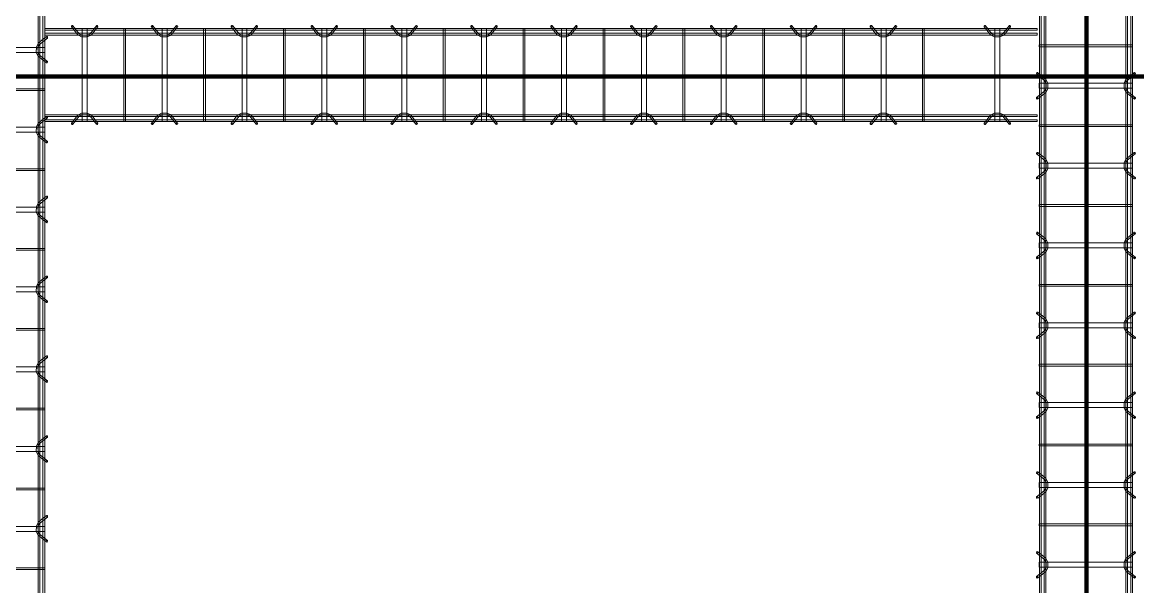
# Model space of a CAD drawing. Header units: inches. Extents: x -19229 to -222, y -6301 to 12387.
# Drawn here: x -2823.7 to -2656.1, y 10240.2 to 10325 of the extents above; entities that cross this region are included whole.
import ezdxf

# ---------------------------------------------------------------- set-up
doc = ezdxf.new("R2010")
doc.units = ezdxf.units.IN
doc.header["$MEASUREMENT"] = 0
doc.layers.add('A-GENM', color=13, linetype='Continuous', lineweight=9)
doc.layers.add('S-BEAM', color=12, linetype='Continuous', lineweight=9)

# ---------------------------------------------------------------- blocks, each defined once
blk = doc.blocks.new('Dowel bar assembly - Dowel bar assembly-669756-SLAB ON GROUND JOINTS')
at = {"layer": 'S-BEAM'}
for p, q in [((2175, 1.98), (0, 1.98)), ((0, 1.72), (2175, 1.72)), ((340.02, 2.23), (340.97, 1.03)), ((341.18, 1.19), (340.23, 2.39)), ((341.63, 1.99), (341.63, -12.01)), ((342.38, 1.99), (341.63, 1.99)), ((341.63, 1.99), (342.38, 1.99)), ((342.38, -12.01), (342.38, 1.99)), ((343.76, 2.39), (342.81, 1.19)), ((343.01, 1.03), (343.96, 2.23)), ((347.87, 1.99), (347.87, -12.01)), ((348.13, 1.99), (347.87, 1.99)), ((347.87, 1.99), (348.13, 1.99)), ((348.13, -12.01), (348.13, 1.99)), ((352.02, 2.23), (352.97, 1.03)), ((353.18, 1.19), (352.23, 2.39)), ((353.63, 1.99), (353.63, -12.01)), ((354.38, 1.99), (353.63, 1.99)), ((353.63, 1.99), (354.38, 1.99)), ((354.38, -12.01), (354.38, 1.99)), ((355.76, 2.39), (354.81, 1.19)), ((355.01, 1.03), (355.96, 2.23)), ((359.87, 1.99), (359.87, -12.01)), ((360.13, 1.99), (359.87, 1.99)), ((359.87, 1.99), (360.13, 1.99)), ((360.13, -12.01), (360.13, 1.99)), ((364.02, 2.23), (364.97, 1.03)), ((365.18, 1.19), (364.23, 2.39)), ((365.63, 1.99), (365.63, -12.01)), ((366.38, 1.99), (365.63, 1.99)), ((365.63, 1.99), (366.38, 1.99)), ((366.38, -12.01), (366.38, 1.99)), ((367.76, 2.39), (366.81, 1.19)), ((367.01, 1.03), (367.96, 2.23)), ((371.87, 1.99), (371.87, -12.01)), ((372.13, 1.99), (371.87, 1.99)), ((371.87, 1.99), (372.13, 1.99)), ((372.13, -12.01), (372.13, 1.99)), ((376.02, 2.23), (376.97, 1.03)), ((377.18, 1.19), (376.23, 2.39)), ((377.63, 1.99), (377.63, -12.01)), ((378.38, 1.99), (377.63, 1.99)), ((377.63, 1.99), (378.38, 1.99)), ((378.38, -12.01), (378.38, 1.99)), ((379.76, 2.39), (378.81, 1.19)), ((379.01, 1.03), (379.96, 2.23)), ((383.87, 1.99), (383.87, -12.01)), ((384.13, 1.99), (383.87, 1.99)), ((383.87, 1.99), (384.13, 1.99)), ((384.13, -12.01), (384.13, 1.99)), ((388.02, 2.23), (388.97, 1.03)), ((389.18, 1.19), (388.23, 2.39)), ((389.62, 1.99), (389.62, -12.01)), ((390.38, 1.99), (389.62, 1.99)), ((389.62, 1.99), (390.38, 1.99)), ((390.38, -12.01), (390.38, 1.99)), ((391.76, 2.39), (390.81, 1.19)), ((391.01, 1.03), (391.96, 2.23)), ((395.87, 1.99), (395.87, -12.01)), ((396.13, 1.99), (395.87, 1.99)), ((395.87, 1.99), (396.13, 1.99)), ((396.13, -12.01), (396.13, 1.99)), ((400.02, 2.23), (400.97, 1.03)), ((401.18, 1.19), (400.23, 2.39)), ((401.62, 1.99), (401.62, -12.01)), ((402.38, 1.99), (401.62, 1.99)), ((401.62, 1.99), (402.38, 1.99)), ((402.38, -12.01), (402.38, 1.99)), ((403.76, 2.39), (402.81, 1.19)), ((403.01, 1.03), (403.96, 2.23)), ((407.87, 1.99), (407.87, -12.01)), ((408.13, 1.99), (407.87, 1.99)), ((407.87, 1.99), (408.13, 1.99)), ((408.13, -12.01), (408.13, 1.99)), ((412.02, 2.23), (412.97, 1.03)), ((413.18, 1.19), (412.23, 2.39)), ((413.62, 1.99), (413.62, -12.01)), ((414.38, 1.99), (413.62, 1.99)), ((413.62, 1.99), (414.38, 1.99)), ((414.38, -12.01), (414.38, 1.99)), ((415.76, 2.39), (414.81, 1.19)), ((415.01, 1.03), (415.96, 2.23)), ((419.87, 1.99), (419.87, -12.01)), ((420.13, 1.99), (419.87, 1.99)), ((419.87, 1.99), (420.13, 1.99)), ((420.13, -12.01), (420.13, 1.99)), ((2175, 1.25), (0, 1.25)), ((0, 0.99), (2175, 0.99)), ((2175, -11.01), (0, -11.01)), ((0, -11.27), (2175, -11.27)), ((340.97, -11.05), (340.02, -12.25)), ((340.23, -12.41), (341.18, -11.21)), ((342.81, -11.21), (343.76, -12.41)), ((343.96, -12.25), (343.01, -11.05)), ((352.97, -11.05), (352.02, -12.25)), ((352.23, -12.41), (353.18, -11.21)), ((354.81, -11.21), (355.76, -12.41)), ((355.96, -12.25), (355.01, -11.05)), ((364.97, -11.05), (364.02, -12.25)), ((364.23, -12.41), (365.18, -11.21)), ((366.81, -11.21), (367.76, -12.41)), ((367.96, -12.25), (367.01, -11.05)), ((376.97, -11.05), (376.02, -12.25)), ((376.23, -12.41), (377.18, -11.21)), ((378.81, -11.21), (379.76, -12.41)), ((379.96, -12.25), (379.01, -11.05)), ((388.97, -11.05), (388.02, -12.25)), ((388.23, -12.41), (389.18, -11.21)), ((390.81, -11.21), (391.76, -12.41)), ((391.96, -12.25), (391.01, -11.05)), ((400.97, -11.05), (400.02, -12.25)), ((400.23, -12.41), (401.18, -11.21)), ((402.81, -11.21), (403.76, -12.41)), ((403.96, -12.25), (403.01, -11.05)), ((412.97, -11.05), (412.02, -12.25)), ((412.23, -12.41), (413.18, -11.21)), ((414.81, -11.21), (415.76, -12.41)), ((415.96, -12.25), (415.01, -11.05)), ((2175, -11.74), (0, -11.74)), ((0, -12), (2175, -12)), ((342.38, -12.01), (341.63, -12.01)), ((341.63, -12.01), (342.38, -12.01)), ((348.13, -12.01), (347.87, -12.01)), ((347.87, -12.01), (348.13, -12.01)), ((354.38, -12.01), (353.63, -12.01)), ((353.63, -12.01), (354.38, -12.01)), ((360.13, -12.01), (359.87, -12.01)), ((359.87, -12.01), (360.13, -12.01)), ((366.38, -12.01), (365.63, -12.01)), ((365.63, -12.01), (366.38, -12.01)), ((372.13, -12.01), (371.87, -12.01)), ((371.87, -12.01), (372.13, -12.01)), ((378.38, -12.01), (377.63, -12.01)), ((377.63, -12.01), (378.38, -12.01)), ((384.13, -12.01), (383.87, -12.01)), ((383.87, -12.01), (384.13, -12.01)), ((390.38, -12.01), (389.62, -12.01)), ((389.62, -12.01), (390.38, -12.01)), ((396.13, -12.01), (395.87, -12.01)), ((395.87, -12.01), (396.13, -12.01)), ((402.38, -12.01), (401.62, -12.01)), ((401.62, -12.01), (402.38, -12.01)), ((408.13, -12.01), (407.87, -12.01)), ((407.87, -12.01), (408.13, -12.01)), ((414.38, -12.01), (413.62, -12.01)), ((413.62, -12.01), (414.38, -12.01)), ((420.13, -12.01), (419.87, -12.01)), ((419.87, -12.01), (420.13, -12.01))]:
    blk.add_line(p, q, dxfattribs=at)
at = {"layer": 'S-BEAM', "flags": 128}
for points in [[(340.97, 1.03), (341.53, 0.73), (342.39, 0.72), (342.97, 0.99), (343.01, 1.03)], [(341.18, 1.19), (341.62, 0.97), (342.38, 0.98), (342.81, 1.19)], [(352.97, 1.03), (353.53, 0.73), (354.39, 0.72), (354.97, 0.99), (355.01, 1.03)], [(353.18, 1.19), (353.62, 0.97), (354.38, 0.98), (354.81, 1.19)], [(364.97, 1.03), (365.53, 0.73), (366.39, 0.72), (366.97, 0.99), (367.01, 1.03)], [(365.18, 1.19), (365.62, 0.97), (366.38, 0.98), (366.81, 1.19)], [(376.97, 1.03), (377.53, 0.73), (378.39, 0.72), (378.97, 0.99), (379.01, 1.03)], [(377.18, 1.19), (377.62, 0.97), (378.38, 0.98), (378.81, 1.19)], [(388.97, 1.03), (389.53, 0.73), (390.39, 0.72), (390.97, 0.99), (391.01, 1.03)], [(389.18, 1.19), (389.62, 0.97), (390.38, 0.98), (390.81, 1.19)], [(400.97, 1.03), (401.53, 0.73), (402.39, 0.72), (402.97, 0.99), (403.01, 1.03)], [(401.18, 1.19), (401.62, 0.97), (402.38, 0.98), (402.81, 1.19)], [(412.97, 1.03), (413.53, 0.73), (414.39, 0.72), (414.97, 0.99), (415.01, 1.03)], [(413.18, 1.19), (413.62, 0.97), (414.38, 0.98), (414.81, 1.19)], [(340.97, -11.05), (341.53, -10.75), (342.39, -10.74), (342.97, -11.01), (343.01, -11.05)], [(341.18, -11.21), (341.62, -10.99), (342.38, -11), (342.81, -11.21)], [(352.97, -11.05), (353.53, -10.75), (354.39, -10.74), (354.97, -11.01), (355.01, -11.05)], [(353.18, -11.21), (353.62, -10.99), (354.38, -11), (354.81, -11.21)], [(364.97, -11.05), (365.53, -10.75), (366.39, -10.74), (366.97, -11.01), (367.01, -11.05)], [(365.18, -11.21), (365.62, -10.99), (366.38, -11), (366.81, -11.21)], [(376.97, -11.05), (377.53, -10.75), (378.39, -10.74), (378.97, -11.01), (379.01, -11.05)], [(377.18, -11.21), (377.62, -10.99), (378.38, -11), (378.81, -11.21)], [(388.97, -11.05), (389.53, -10.75), (390.39, -10.74), (390.97, -11.01), (391.01, -11.05)], [(389.18, -11.21), (389.62, -10.99), (390.38, -11), (390.81, -11.21)], [(400.97, -11.05), (401.53, -10.75), (402.39, -10.74), (402.97, -11.01), (403.01, -11.05)], [(401.18, -11.21), (401.62, -10.99), (402.38, -11), (402.81, -11.21)], [(412.97, -11.05), (413.53, -10.75), (414.39, -10.74), (414.97, -11.01), (415.01, -11.05)], [(413.18, -11.21), (413.62, -10.99), (414.38, -11), (414.81, -11.21)]]:
    blk.add_lwpolyline(points, dxfattribs=at)
at = {"layer": 'S-BEAM'}
for centre, major_axis, start_param, end_param in [((340.12, 2.31), (0.101, 0.08), 5.709265, 8.850858), ((340.12, 2.31), (0.101, 0.08), 2.567673, 5.709265), ((343.86, 2.31), (-0.101, 0.08), 3.715513, 6.857105), ((343.86, 2.31), (-0.101, 0.08), 0.57392, 3.715513), ((352.12, 2.31), (0.101, 0.08), 5.709265, 8.850858), ((352.12, 2.31), (0.101, 0.08), 2.567673, 5.709265), ((355.86, 2.31), (-0.101, 0.08), 3.715513, 6.857105), ((355.86, 2.31), (-0.101, 0.08), 0.57392, 3.715513), ((364.12, 2.31), (0.101, 0.08), 5.709265, 8.850858), ((364.12, 2.31), (0.101, 0.08), 2.567673, 5.709265), ((367.86, 2.31), (-0.101, 0.08), 3.715513, 6.857105), ((367.86, 2.31), (-0.101, 0.08), 0.57392, 3.715513), ((376.12, 2.31), (0.101, 0.08), 5.709265, 8.850858), ((376.12, 2.31), (0.101, 0.08), 2.567673, 5.709265), ((379.86, 2.31), (-0.101, 0.08), 3.715513, 6.857105), ((379.86, 2.31), (-0.101, 0.08), 0.57392, 3.715513), ((388.12, 2.31), (0.101, 0.08), 5.709265, 8.850858), ((388.12, 2.31), (0.101, 0.08), 2.567673, 5.709265), ((391.86, 2.31), (-0.101, 0.08), 3.715513, 6.857105), ((391.86, 2.31), (-0.101, 0.08), 0.57392, 3.715513), ((400.12, 2.31), (0.101, 0.08), 5.709265, 8.850858), ((400.12, 2.31), (0.101, 0.08), 2.567673, 5.709265), ((403.86, 2.31), (-0.101, 0.08), 3.715513, 6.857105), ((403.86, 2.31), (-0.101, 0.08), 0.57392, 3.715513), ((412.12, 2.31), (0.101, 0.08), 5.709265, 8.850858), ((412.12, 2.31), (0.101, 0.08), 2.567673, 5.709265), ((415.86, 2.31), (-0.101, 0.08), 3.715513, 6.857105), ((415.86, 2.31), (-0.101, 0.08), 0.57392, 3.715513), ((340.12, -12.33), (-0.101, 0.08), 3.715513, 6.857105), ((340.12, -12.33), (-0.101, 0.08), 0.57392, 3.715513), ((343.86, -12.33), (0.101, 0.08), 5.709265, 8.850858), ((343.86, -12.33), (0.101, 0.08), 2.567673, 5.709265), ((352.12, -12.33), (-0.101, 0.08), 3.715513, 6.857105), ((352.12, -12.33), (-0.101, 0.08), 0.57392, 3.715513), ((355.86, -12.33), (0.101, 0.08), 5.709265, 8.850858), ((355.86, -12.33), (0.101, 0.08), 2.567673, 5.709265), ((364.12, -12.33), (-0.101, 0.08), 3.715513, 6.857105), ((364.12, -12.33), (-0.101, 0.08), 0.57392, 3.715513), ((367.86, -12.33), (0.101, 0.08), 5.709265, 8.850858), ((367.86, -12.33), (0.101, 0.08), 2.567673, 5.709265), ((376.12, -12.33), (-0.101, 0.08), 3.715513, 6.857105), ((376.12, -12.33), (-0.101, 0.08), 0.57392, 3.715513), ((379.86, -12.33), (0.101, 0.08), 5.709265, 8.850858), ((379.86, -12.33), (0.101, 0.08), 2.567673, 5.709265), ((388.12, -12.33), (-0.101, 0.08), 3.715513, 6.857105), ((388.12, -12.33), (-0.101, 0.08), 0.57392, 3.715513), ((391.86, -12.33), (0.101, 0.08), 5.709265, 8.850858), ((391.86, -12.33), (0.101, 0.08), 2.567673, 5.709265), ((400.12, -12.33), (-0.101, 0.08), 3.715513, 6.857105), ((400.12, -12.33), (-0.101, 0.08), 0.57392, 3.715513), ((403.86, -12.33), (0.101, 0.08), 5.709265, 8.850858), ((403.86, -12.33), (0.101, 0.08), 2.567673, 5.709265), ((412.12, -12.33), (-0.101, 0.08), 3.715513, 6.857105), ((412.12, -12.33), (-0.101, 0.08), 0.57392, 3.715513), ((415.86, -12.33), (0.101, 0.08), 5.709265, 8.850858), ((415.86, -12.33), (0.101, 0.08), 2.567673, 5.709265)]:
    blk.add_ellipse(centre, major_axis=major_axis, ratio=0.816528, start_param=start_param, end_param=end_param, dxfattribs=at)
blk = doc.blocks.new('Dowel bar assembly - Dowel bar assembly-673887-SLAB ON GROUND JOINTS')
at = {"layer": 'S-BEAM'}
for p, q in [((149.1, 1.98), (0, 1.98)), ((0, 1.98), (0, 1.72)), ((0, 1.72), (0, 1.98)), ((0, 1.72), (149.1, 1.72)), ((4.02, 2.23), (4.97, 1.03)), ((5.18, 1.19), (4.23, 2.39)), ((5.63, 1.99), (5.63, -12.01)), ((6.38, 1.99), (5.63, 1.99)), ((5.63, 1.99), (6.38, 1.99)), ((6.38, -12.01), (6.38, 1.99)), ((7.76, 2.39), (6.81, 1.19)), ((7.01, 1.03), (7.96, 2.23)), ((11.87, 1.99), (11.87, -12.01)), ((12.13, 1.99), (11.87, 1.99)), ((11.87, 1.99), (12.13, 1.99)), ((12.13, -12.01), (12.13, 1.99)), ((16.02, 2.23), (16.97, 1.03)), ((17.18, 1.19), (16.23, 2.39)), ((17.63, 1.99), (17.63, -12.01)), ((18.38, 1.99), (17.63, 1.99)), ((17.63, 1.99), (18.38, 1.99)), ((18.38, -12.01), (18.38, 1.99)), ((19.76, 2.39), (18.81, 1.19)), ((19.01, 1.03), (19.96, 2.23)), ((23.87, 1.99), (23.87, -12.01)), ((24.13, 1.99), (23.87, 1.99)), ((23.87, 1.99), (24.13, 1.99)), ((24.13, -12.01), (24.13, 1.99)), ((28.02, 2.23), (28.97, 1.03)), ((29.18, 1.19), (28.23, 2.39)), ((29.63, 1.99), (29.63, -12.01)), ((30.38, 1.99), (29.63, 1.99)), ((29.63, 1.99), (30.38, 1.99)), ((30.38, -12.01), (30.38, 1.99)), ((31.76, 2.39), (30.81, 1.19)), ((31.01, 1.03), (31.96, 2.23)), ((35.87, 1.99), (35.87, -12.01)), ((36.13, 1.99), (35.87, 1.99)), ((35.87, 1.99), (36.13, 1.99)), ((36.13, -12.01), (36.13, 1.99)), ((40.02, 2.23), (40.97, 1.03)), ((41.18, 1.19), (40.23, 2.39)), ((41.63, 1.99), (41.63, -12.01)), ((42.38, 1.99), (41.63, 1.99)), ((41.63, 1.99), (42.38, 1.99)), ((42.38, -12.01), (42.38, 1.99)), ((43.76, 2.39), (42.81, 1.19)), ((43.01, 1.03), (43.96, 2.23)), ((47.87, 1.99), (47.87, -12.01)), ((48.13, 1.99), (47.87, 1.99)), ((47.87, 1.99), (48.13, 1.99)), ((48.13, -12.01), (48.13, 1.99)), ((52.02, 2.23), (52.97, 1.03)), ((53.18, 1.19), (52.23, 2.39)), ((53.63, 1.99), (53.63, -12.01)), ((54.38, 1.99), (53.63, 1.99)), ((53.63, 1.99), (54.38, 1.99)), ((54.38, -12.01), (54.38, 1.99)), ((55.76, 2.39), (54.81, 1.19)), ((55.01, 1.03), (55.96, 2.23)), ((59.87, 1.99), (59.87, -12.01)), ((60.13, 1.99), (59.87, 1.99)), ((59.87, 1.99), (60.13, 1.99)), ((60.13, -12.01), (60.13, 1.99)), ((64.02, 2.23), (64.97, 1.03)), ((65.18, 1.19), (64.23, 2.39)), ((65.63, 1.99), (65.63, -12.01)), ((66.38, 1.99), (65.63, 1.99)), ((65.63, 1.99), (66.38, 1.99)), ((66.38, -12.01), (66.38, 1.99)), ((67.76, 2.39), (66.81, 1.19)), ((67.01, 1.03), (67.96, 2.23)), ((71.87, 1.99), (71.87, -12.01)), ((72.13, 1.99), (71.87, 1.99)), ((71.87, 1.99), (72.13, 1.99)), ((72.13, -12.01), (72.13, 1.99)), ((76.02, 2.23), (76.97, 1.03)), ((77.18, 1.19), (76.23, 2.39)), ((77.63, 1.99), (77.63, -12.01)), ((78.38, 1.99), (77.63, 1.99)), ((77.63, 1.99), (78.38, 1.99)), ((78.38, -12.01), (78.38, 1.99)), ((79.76, 2.39), (78.81, 1.19)), ((79.01, 1.03), (79.96, 2.23)), ((83.87, 1.99), (83.87, -12.01)), ((84.13, 1.99), (83.87, 1.99)), ((83.87, 1.99), (84.13, 1.99)), ((84.13, -12.01), (84.13, 1.99)), ((88.02, 2.23), (88.97, 1.03)), ((89.18, 1.19), (88.23, 2.39)), ((89.63, 1.99), (89.63, -12.01)), ((90.38, 1.99), (89.63, 1.99)), ((89.63, 1.99), (90.38, 1.99)), ((90.38, -12.01), (90.38, 1.99)), ((91.76, 2.39), (90.81, 1.19)), ((91.01, 1.03), (91.96, 2.23)), ((95.87, 1.99), (95.87, -12.01)), ((96.13, 1.99), (95.87, 1.99)), ((95.87, 1.99), (96.13, 1.99)), ((96.13, -12.01), (96.13, 1.99)), ((100.02, 2.23), (100.97, 1.03)), ((101.18, 1.19), (100.23, 2.39)), ((101.63, 1.99), (101.63, -12.01)), ((102.38, 1.99), (101.63, 1.99)), ((101.63, 1.99), (102.38, 1.99)), ((102.38, -12.01), (102.38, 1.99)), ((103.76, 2.39), (102.81, 1.19)), ((103.01, 1.03), (103.96, 2.23)), ((107.87, 1.99), (107.87, -12.01)), ((108.13, 1.99), (107.87, 1.99)), ((107.87, 1.99), (108.13, 1.99)), ((108.13, -12.01), (108.13, 1.99)), ((112.02, 2.23), (112.97, 1.03)), ((113.18, 1.19), (112.23, 2.39)), ((113.63, 1.99), (113.63, -12.01)), ((114.38, 1.99), (113.63, 1.99)), ((113.63, 1.99), (114.38, 1.99)), ((114.38, -12.01), (114.38, 1.99)), ((115.76, 2.39), (114.81, 1.19)), ((115.01, 1.03), (115.96, 2.23)), ((119.87, 1.99), (119.87, -12.01)), ((120.13, 1.99), (119.87, 1.99)), ((119.87, 1.99), (120.13, 1.99)), ((120.13, -12.01), (120.13, 1.99)), ((124.02, 2.23), (124.97, 1.03)), ((125.18, 1.19), (124.23, 2.39)), ((125.63, 1.99), (125.63, -12.01)), ((126.38, 1.99), (125.63, 1.99)), ((125.63, 1.99), (126.38, 1.99)), ((126.38, -12.01), (126.38, 1.99)), ((127.76, 2.39), (126.81, 1.19)), ((127.01, 1.03), (127.96, 2.23)), ((131.87, 1.99), (131.87, -12.01)), ((132.13, 1.99), (131.87, 1.99)), ((131.87, 1.99), (132.13, 1.99)), ((132.13, -12.01), (132.13, 1.99)), ((141.13, 2.23), (142.08, 1.03)), ((142.28, 1.19), (141.33, 2.39)), ((142.73, 1.99), (142.73, -12.01)), ((143.48, 1.99), (142.73, 1.99)), ((142.73, 1.99), (143.48, 1.99)), ((143.48, -12.01), (143.48, 1.99)), ((144.86, 2.39), (143.91, 1.19)), ((144.12, 1.03), (145.07, 2.23)), ((149.1, 1.98), (149.1, 1.72)), ((149.1, 1.72), (149.1, 1.98)), ((149.1, 1.25), (0, 1.25)), ((0, 0.99), (0, 1.25)), ((0, 1.25), (0, 0.99)), ((0, 0.99), (149.1, 0.99)), ((149.1, 0.99), (149.1, 1.25)), ((149.1, 1.25), (149.1, 0.99)), ((149.1, -11.01), (0, -11.01)), ((0, -11.27), (0, -11.01)), ((0, -11.01), (0, -11.27)), ((0, -11.27), (149.1, -11.27)), ((4.97, -11.05), (4.02, -12.25)), ((4.23, -12.41), (5.18, -11.21)), ((6.81, -11.21), (7.76, -12.41)), ((7.96, -12.25), (7.01, -11.05)), ((16.97, -11.05), (16.02, -12.25)), ((16.23, -12.41), (17.18, -11.21)), ((18.81, -11.21), (19.76, -12.41)), ((19.96, -12.25), (19.01, -11.05)), ((28.97, -11.05), (28.02, -12.25)), ((28.23, -12.41), (29.18, -11.21)), ((30.81, -11.21), (31.76, -12.41)), ((31.96, -12.25), (31.01, -11.05)), ((40.97, -11.05), (40.02, -12.25)), ((40.23, -12.41), (41.18, -11.21)), ((42.81, -11.21), (43.76, -12.41)), ((43.96, -12.25), (43.01, -11.05)), ((52.97, -11.05), (52.02, -12.25)), ((52.23, -12.41), (53.18, -11.21)), ((54.81, -11.21), (55.76, -12.41)), ((55.96, -12.25), (55.01, -11.05)), ((64.97, -11.05), (64.02, -12.25)), ((64.23, -12.41), (65.18, -11.21)), ((66.81, -11.21), (67.76, -12.41)), ((67.96, -12.25), (67.01, -11.05)), ((76.97, -11.05), (76.02, -12.25)), ((76.23, -12.41), (77.18, -11.21)), ((78.81, -11.21), (79.76, -12.41)), ((79.96, -12.25), (79.01, -11.05)), ((88.97, -11.05), (88.02, -12.25)), ((88.23, -12.41), (89.18, -11.21)), ((90.81, -11.21), (91.76, -12.41)), ((91.96, -12.25), (91.01, -11.05)), ((100.97, -11.05), (100.02, -12.25)), ((100.23, -12.41), (101.18, -11.21)), ((102.81, -11.21), (103.76, -12.41)), ((103.96, -12.25), (103.01, -11.05)), ((112.97, -11.05), (112.02, -12.25)), ((112.23, -12.41), (113.18, -11.21)), ((114.81, -11.21), (115.76, -12.41)), ((115.96, -12.25), (115.01, -11.05)), ((124.97, -11.05), (124.02, -12.25)), ((124.23, -12.41), (125.18, -11.21)), ((126.81, -11.21), (127.76, -12.41)), ((127.96, -12.25), (127.01, -11.05)), ((142.08, -11.05), (141.13, -12.25)), ((141.33, -12.41), (142.28, -11.21)), ((143.91, -11.21), (144.86, -12.41)), ((145.07, -12.25), (144.12, -11.05)), ((149.1, -11.27), (149.1, -11.01)), ((149.1, -11.01), (149.1, -11.27)), ((149.1, -11.74), (0, -11.74)), ((0, -12), (0, -11.74)), ((0, -11.74), (0, -12)), ((0, -12), (149.1, -12)), ((6.38, -12.01), (5.63, -12.01)), ((5.63, -12.01), (6.38, -12.01)), ((12.13, -12.01), (11.87, -12.01)), ((11.87, -12.01), (12.13, -12.01)), ((18.38, -12.01), (17.63, -12.01)), ((17.63, -12.01), (18.38, -12.01)), ((24.13, -12.01), (23.87, -12.01)), ((23.87, -12.01), (24.13, -12.01)), ((30.38, -12.01), (29.63, -12.01)), ((29.63, -12.01), (30.38, -12.01)), ((36.13, -12.01), (35.87, -12.01)), ((35.87, -12.01), (36.13, -12.01)), ((42.38, -12.01), (41.63, -12.01)), ((41.63, -12.01), (42.38, -12.01)), ((48.13, -12.01), (47.87, -12.01)), ((47.87, -12.01), (48.13, -12.01)), ((54.38, -12.01), (53.63, -12.01)), ((53.63, -12.01), (54.38, -12.01)), ((60.13, -12.01), (59.87, -12.01)), ((59.87, -12.01), (60.13, -12.01)), ((66.38, -12.01), (65.63, -12.01)), ((65.63, -12.01), (66.38, -12.01)), ((72.13, -12.01), (71.87, -12.01)), ((71.87, -12.01), (72.13, -12.01)), ((78.38, -12.01), (77.63, -12.01)), ((77.63, -12.01), (78.38, -12.01)), ((84.13, -12.01), (83.87, -12.01)), ((83.87, -12.01), (84.13, -12.01)), ((90.38, -12.01), (89.63, -12.01)), ((89.63, -12.01), (90.38, -12.01)), ((96.13, -12.01), (95.87, -12.01)), ((95.87, -12.01), (96.13, -12.01)), ((102.38, -12.01), (101.63, -12.01)), ((101.63, -12.01), (102.38, -12.01)), ((108.13, -12.01), (107.87, -12.01)), ((107.87, -12.01), (108.13, -12.01)), ((114.38, -12.01), (113.63, -12.01)), ((113.63, -12.01), (114.38, -12.01)), ((120.13, -12.01), (119.87, -12.01)), ((119.87, -12.01), (120.13, -12.01)), ((126.38, -12.01), (125.63, -12.01)), ((125.63, -12.01), (126.38, -12.01)), ((132.13, -12.01), (131.87, -12.01)), ((131.87, -12.01), (132.13, -12.01)), ((143.48, -12.01), (142.73, -12.01)), ((142.73, -12.01), (143.48, -12.01)), ((149.1, -12), (149.1, -11.74)), ((149.1, -11.74), (149.1, -12))]:
    blk.add_line(p, q, dxfattribs=at)
at = {"layer": 'S-BEAM', "flags": 128}
for points in [[(4.97, 1.03), (5.53, 0.73), (6.39, 0.72), (6.97, 0.99), (7.01, 1.03)], [(5.18, 1.19), (5.62, 0.97), (6.38, 0.98), (6.81, 1.19)], [(16.97, 1.03), (17.53, 0.73), (18.39, 0.72), (18.97, 0.99), (19.01, 1.03)], [(17.18, 1.19), (17.62, 0.97), (18.38, 0.98), (18.81, 1.19)], [(28.97, 1.03), (29.53, 0.73), (30.39, 0.72), (30.97, 0.99), (31.01, 1.03)], [(29.18, 1.19), (29.62, 0.97), (30.38, 0.98), (30.81, 1.19)], [(40.97, 1.03), (41.53, 0.73), (42.39, 0.72), (42.97, 0.99), (43.01, 1.03)], [(41.18, 1.19), (41.62, 0.97), (42.38, 0.98), (42.81, 1.19)], [(52.97, 1.03), (53.53, 0.73), (54.39, 0.72), (54.97, 0.99), (55.01, 1.03)], [(53.18, 1.19), (53.62, 0.97), (54.38, 0.98), (54.81, 1.19)], [(64.97, 1.03), (65.53, 0.73), (66.39, 0.72), (66.97, 0.99), (67.01, 1.03)], [(65.18, 1.19), (65.62, 0.97), (66.38, 0.98), (66.81, 1.19)], [(76.97, 1.03), (77.53, 0.73), (78.39, 0.72), (78.97, 0.99), (79.01, 1.03)], [(77.18, 1.19), (77.62, 0.97), (78.38, 0.98), (78.81, 1.19)], [(88.97, 1.03), (89.53, 0.73), (90.39, 0.72), (90.97, 0.99), (91.01, 1.03)], [(89.18, 1.19), (89.62, 0.97), (90.38, 0.98), (90.81, 1.19)], [(100.97, 1.03), (101.53, 0.73), (102.39, 0.72), (102.97, 0.99), (103.01, 1.03)], [(101.18, 1.19), (101.62, 0.97), (102.38, 0.98), (102.81, 1.19)], [(112.97, 1.03), (113.53, 0.73), (114.39, 0.72), (114.97, 0.99), (115.01, 1.03)], [(113.18, 1.19), (113.62, 0.97), (114.38, 0.98), (114.81, 1.19)], [(124.97, 1.03), (125.53, 0.73), (126.39, 0.72), (126.97, 0.99), (127.01, 1.03)], [(125.18, 1.19), (125.62, 0.97), (126.38, 0.98), (126.81, 1.19)], [(142.08, 1.03), (142.63, 0.73), (143.49, 0.72), (144.08, 0.99), (144.12, 1.03)], [(142.28, 1.19), (142.73, 0.97), (143.49, 0.98), (143.91, 1.19)], [(4.97, -11.05), (5.53, -10.75), (6.39, -10.74), (6.97, -11.01), (7.01, -11.05)], [(5.18, -11.21), (5.62, -10.99), (6.38, -11), (6.81, -11.21)], [(16.97, -11.05), (17.53, -10.75), (18.39, -10.74), (18.97, -11.01), (19.01, -11.05)], [(17.18, -11.21), (17.62, -10.99), (18.38, -11), (18.81, -11.21)], [(28.97, -11.05), (29.53, -10.75), (30.39, -10.74), (30.97, -11.01), (31.01, -11.05)], [(29.18, -11.21), (29.62, -10.99), (30.38, -11), (30.81, -11.21)], [(40.97, -11.05), (41.53, -10.75), (42.39, -10.74), (42.97, -11.01), (43.01, -11.05)], [(41.18, -11.21), (41.62, -10.99), (42.38, -11), (42.81, -11.21)], [(52.97, -11.05), (53.53, -10.75), (54.39, -10.74), (54.97, -11.01), (55.01, -11.05)], [(53.18, -11.21), (53.62, -10.99), (54.38, -11), (54.81, -11.21)], [(64.97, -11.05), (65.53, -10.75), (66.39, -10.74), (66.97, -11.01), (67.01, -11.05)], [(65.18, -11.21), (65.62, -10.99), (66.38, -11), (66.81, -11.21)], [(76.97, -11.05), (77.53, -10.75), (78.39, -10.74), (78.97, -11.01), (79.01, -11.05)], [(77.18, -11.21), (77.62, -10.99), (78.38, -11), (78.81, -11.21)], [(88.97, -11.05), (89.53, -10.75), (90.39, -10.74), (90.97, -11.01), (91.01, -11.05)], [(89.18, -11.21), (89.62, -10.99), (90.38, -11), (90.81, -11.21)], [(100.97, -11.05), (101.53, -10.75), (102.39, -10.74), (102.97, -11.01), (103.01, -11.05)], [(101.18, -11.21), (101.62, -10.99), (102.38, -11), (102.81, -11.21)], [(112.97, -11.05), (113.53, -10.75), (114.39, -10.74), (114.97, -11.01), (115.01, -11.05)], [(113.18, -11.21), (113.62, -10.99), (114.38, -11), (114.81, -11.21)], [(124.97, -11.05), (125.53, -10.75), (126.39, -10.74), (126.97, -11.01), (127.01, -11.05)], [(125.18, -11.21), (125.62, -10.99), (126.38, -11), (126.81, -11.21)], [(142.08, -11.05), (142.63, -10.75), (143.49, -10.74), (144.08, -11.01), (144.12, -11.05)], [(142.28, -11.21), (142.73, -10.99), (143.49, -11), (143.91, -11.21)]]:
    blk.add_lwpolyline(points, dxfattribs=at)
at = {"layer": 'S-BEAM'}
for centre, major_axis, start_param, end_param in [((4.12, 2.31), (0.101, 0.08), 5.709265, 8.850858), ((4.12, 2.31), (0.101, 0.08), 2.567673, 5.709265), ((7.86, 2.31), (-0.101, 0.08), 3.715513, 6.857105), ((7.86, 2.31), (-0.101, 0.08), 0.57392, 3.715513), ((16.12, 2.31), (0.101, 0.08), 5.709265, 8.850858), ((16.12, 2.31), (0.101, 0.08), 2.567673, 5.709265), ((19.86, 2.31), (-0.101, 0.08), 3.715513, 6.857105), ((19.86, 2.31), (-0.101, 0.08), 0.57392, 3.715513), ((28.12, 2.31), (0.101, 0.08), 5.709265, 8.850858), ((28.12, 2.31), (0.101, 0.08), 2.567673, 5.709265), ((31.86, 2.31), (-0.101, 0.08), 3.715513, 6.857105), ((31.86, 2.31), (-0.101, 0.08), 0.57392, 3.715513), ((40.12, 2.31), (0.101, 0.08), 5.709265, 8.850858), ((40.12, 2.31), (0.101, 0.08), 2.567673, 5.709265), ((43.86, 2.31), (-0.101, 0.08), 3.715513, 6.857105), ((43.86, 2.31), (-0.101, 0.08), 0.57392, 3.715513), ((52.12, 2.31), (0.101, 0.08), 5.709265, 8.850858), ((52.12, 2.31), (0.101, 0.08), 2.567673, 5.709265), ((55.86, 2.31), (-0.101, 0.08), 3.715513, 6.857105), ((55.86, 2.31), (-0.101, 0.08), 0.57392, 3.715513), ((64.12, 2.31), (0.101, 0.08), 5.709265, 8.850858), ((64.12, 2.31), (0.101, 0.08), 2.567673, 5.709265), ((67.86, 2.31), (-0.101, 0.08), 3.715513, 6.857105), ((67.86, 2.31), (-0.101, 0.08), 0.57392, 3.715513), ((76.12, 2.31), (0.101, 0.08), 5.709265, 8.850858), ((76.12, 2.31), (0.101, 0.08), 2.567673, 5.709265), ((79.86, 2.31), (-0.101, 0.08), 3.715513, 6.857105), ((79.86, 2.31), (-0.101, 0.08), 0.57392, 3.715513), ((88.12, 2.31), (0.101, 0.08), 5.709265, 8.850858), ((88.12, 2.31), (0.101, 0.08), 2.567673, 5.709265), ((91.86, 2.31), (-0.101, 0.08), 3.715513, 6.857105), ((91.86, 2.31), (-0.101, 0.08), 0.57392, 3.715513), ((100.12, 2.31), (0.101, 0.08), 5.709265, 8.850858), ((100.12, 2.31), (0.101, 0.08), 2.567673, 5.709265), ((103.86, 2.31), (-0.101, 0.08), 3.715513, 6.857105), ((103.86, 2.31), (-0.101, 0.08), 0.57392, 3.715513), ((112.12, 2.31), (0.101, 0.08), 5.709265, 8.850858), ((112.12, 2.31), (0.101, 0.08), 2.567673, 5.709265), ((115.86, 2.31), (-0.101, 0.08), 3.715513, 6.857105), ((115.86, 2.31), (-0.101, 0.08), 0.57392, 3.715513), ((124.12, 2.31), (0.101, 0.08), 5.709265, 8.850858), ((124.12, 2.31), (0.101, 0.08), 2.567673, 5.709265), ((127.86, 2.31), (-0.101, 0.08), 3.715513, 6.857105), ((127.86, 2.31), (-0.101, 0.08), 0.57392, 3.715513), ((141.23, 2.31), (0.101, 0.08), 5.709265, 8.850858), ((141.23, 2.31), (0.101, 0.08), 2.567673, 5.709265), ((144.97, 2.31), (-0.101, 0.08), 3.715513, 6.857105), ((144.97, 2.31), (-0.101, 0.08), 0.57392, 3.715513), ((4.12, -12.33), (-0.101, 0.08), 3.715513, 6.857105), ((4.12, -12.33), (-0.101, 0.08), 0.57392, 3.715513), ((7.86, -12.33), (0.101, 0.08), 5.709265, 8.850858), ((7.86, -12.33), (0.101, 0.08), 2.567673, 5.709265), ((16.12, -12.33), (-0.101, 0.08), 3.715513, 6.857105), ((16.12, -12.33), (-0.101, 0.08), 0.57392, 3.715513), ((19.86, -12.33), (0.101, 0.08), 5.709265, 8.850858), ((19.86, -12.33), (0.101, 0.08), 2.567673, 5.709265), ((28.12, -12.33), (-0.101, 0.08), 3.715513, 6.857105), ((28.12, -12.33), (-0.101, 0.08), 0.57392, 3.715513), ((31.86, -12.33), (0.101, 0.08), 5.709265, 8.850858), ((31.86, -12.33), (0.101, 0.08), 2.567673, 5.709265), ((40.12, -12.33), (-0.101, 0.08), 3.715513, 6.857105), ((40.12, -12.33), (-0.101, 0.08), 0.57392, 3.715513), ((43.86, -12.33), (0.101, 0.08), 5.709265, 8.850858), ((43.86, -12.33), (0.101, 0.08), 2.567673, 5.709265), ((52.12, -12.33), (-0.101, 0.08), 3.715513, 6.857105), ((52.12, -12.33), (-0.101, 0.08), 0.57392, 3.715513), ((55.86, -12.33), (0.101, 0.08), 5.709265, 8.850858), ((55.86, -12.33), (0.101, 0.08), 2.567673, 5.709265), ((64.12, -12.33), (-0.101, 0.08), 3.715513, 6.857105), ((64.12, -12.33), (-0.101, 0.08), 0.57392, 3.715513), ((67.86, -12.33), (0.101, 0.08), 5.709265, 8.850858), ((67.86, -12.33), (0.101, 0.08), 2.567673, 5.709265), ((76.12, -12.33), (-0.101, 0.08), 3.715513, 6.857105), ((76.12, -12.33), (-0.101, 0.08), 0.57392, 3.715513), ((79.86, -12.33), (0.101, 0.08), 5.709265, 8.850858), ((79.86, -12.33), (0.101, 0.08), 2.567673, 5.709265), ((88.12, -12.33), (-0.101, 0.08), 3.715513, 6.857105), ((88.12, -12.33), (-0.101, 0.08), 0.57392, 3.715513), ((91.86, -12.33), (0.101, 0.08), 5.709265, 8.850858), ((91.86, -12.33), (0.101, 0.08), 2.567673, 5.709265), ((100.12, -12.33), (-0.101, 0.08), 3.715513, 6.857105), ((100.12, -12.33), (-0.101, 0.08), 0.57392, 3.715513), ((103.86, -12.33), (0.101, 0.08), 5.709265, 8.850858), ((103.86, -12.33), (0.101, 0.08), 2.567673, 5.709265), ((112.12, -12.33), (-0.101, 0.08), 3.715513, 6.857105), ((112.12, -12.33), (-0.101, 0.08), 0.57392, 3.715513), ((115.86, -12.33), (0.101, 0.08), 5.709265, 8.850858), ((115.86, -12.33), (0.101, 0.08), 2.567673, 5.709265), ((124.12, -12.33), (-0.101, 0.08), 3.715513, 6.857105), ((124.12, -12.33), (-0.101, 0.08), 0.57392, 3.715513), ((127.86, -12.33), (0.101, 0.08), 5.709265, 8.850858), ((127.86, -12.33), (0.101, 0.08), 2.567673, 5.709265), ((141.23, -12.33), (-0.101, 0.08), 3.715513, 6.857105), ((141.23, -12.33), (-0.101, 0.08), 0.57392, 3.715513), ((144.97, -12.33), (0.101, 0.08), 5.709265, 8.850858), ((144.97, -12.33), (0.101, 0.08), 2.567673, 5.709265)]:
    blk.add_ellipse(centre, major_axis=major_axis, ratio=0.816528, start_param=start_param, end_param=end_param, dxfattribs=at)
blk = doc.blocks.new('Dowel bar assembly - Dowel bar assembly-675655-SLAB ON GROUND JOINTS')
at = {"layer": 'S-BEAM'}
for p, q in [((260.18, 1.98), (0, 1.98)), ((0, 1.72), (260.18, 1.72)), ((124.02, 2.23), (124.97, 1.03)), ((125.18, 1.19), (124.23, 2.39)), ((125.63, 1.99), (125.63, -12.01)), ((126.38, 1.99), (125.63, 1.99)), ((125.63, 1.99), (126.38, 1.99)), ((126.38, -12.01), (126.38, 1.99)), ((127.76, 2.39), (126.81, 1.19)), ((127.01, 1.03), (127.96, 2.23)), ((131.87, 1.99), (131.87, -12.01)), ((132.13, 1.99), (131.87, 1.99)), ((131.87, 1.99), (132.13, 1.99)), ((132.13, -12.01), (132.13, 1.99)), ((136.02, 2.23), (136.97, 1.03)), ((137.18, 1.19), (136.23, 2.39)), ((137.63, 1.99), (137.63, -12.01)), ((138.38, 1.99), (137.63, 1.99)), ((137.63, 1.99), (138.38, 1.99)), ((138.38, -12.01), (138.38, 1.99)), ((139.76, 2.39), (138.81, 1.19)), ((139.01, 1.03), (139.96, 2.23)), ((143.87, 1.99), (143.87, -12.01)), ((144.13, 1.99), (143.87, 1.99)), ((143.87, 1.99), (144.13, 1.99)), ((144.13, -12.01), (144.13, 1.99)), ((148.02, 2.23), (148.97, 1.03)), ((149.18, 1.19), (148.23, 2.39)), ((149.63, 1.99), (149.63, -12.01)), ((150.38, 1.99), (149.63, 1.99)), ((149.63, 1.99), (150.38, 1.99)), ((150.38, -12.01), (150.38, 1.99)), ((151.76, 2.39), (150.81, 1.19)), ((151.01, 1.03), (151.96, 2.23)), ((155.87, 1.99), (155.87, -12.01)), ((156.13, 1.99), (155.87, 1.99)), ((155.87, 1.99), (156.13, 1.99)), ((156.13, -12.01), (156.13, 1.99)), ((160.02, 2.23), (160.97, 1.03)), ((161.18, 1.19), (160.23, 2.39)), ((161.63, 1.99), (161.63, -12.01)), ((162.38, 1.99), (161.63, 1.99)), ((161.63, 1.99), (162.38, 1.99)), ((162.38, -12.01), (162.38, 1.99)), ((163.76, 2.39), (162.81, 1.19)), ((163.01, 1.03), (163.96, 2.23)), ((167.87, 1.99), (167.87, -12.01)), ((168.13, 1.99), (167.87, 1.99)), ((167.87, 1.99), (168.13, 1.99)), ((168.13, -12.01), (168.13, 1.99)), ((172.02, 2.23), (172.97, 1.03)), ((173.18, 1.19), (172.23, 2.39)), ((173.63, 1.99), (173.63, -12.01)), ((174.38, 1.99), (173.63, 1.99)), ((173.63, 1.99), (174.38, 1.99)), ((174.38, -12.01), (174.38, 1.99)), ((175.76, 2.39), (174.81, 1.19)), ((175.01, 1.03), (175.96, 2.23)), ((179.87, 1.99), (179.87, -12.01)), ((180.13, 1.99), (179.87, 1.99)), ((179.87, 1.99), (180.13, 1.99)), ((180.13, -12.01), (180.13, 1.99)), ((184.02, 2.23), (184.97, 1.03)), ((185.18, 1.19), (184.23, 2.39)), ((185.63, 1.99), (185.63, -12.01)), ((186.38, 1.99), (185.63, 1.99)), ((185.63, 1.99), (186.38, 1.99)), ((186.38, -12.01), (186.38, 1.99)), ((187.76, 2.39), (186.81, 1.19)), ((187.01, 1.03), (187.96, 2.23)), ((191.87, 1.99), (191.87, -12.01)), ((192.13, 1.99), (191.87, 1.99)), ((191.87, 1.99), (192.13, 1.99)), ((192.13, -12.01), (192.13, 1.99)), ((196.02, 2.23), (196.97, 1.03)), ((197.18, 1.19), (196.23, 2.39)), ((197.63, 1.99), (197.63, -12.01)), ((198.38, 1.99), (197.63, 1.99)), ((197.63, 1.99), (198.38, 1.99)), ((198.38, -12.01), (198.38, 1.99)), ((199.76, 2.39), (198.81, 1.19)), ((199.01, 1.03), (199.96, 2.23)), ((203.87, 1.99), (203.87, -12.01)), ((204.13, 1.99), (203.87, 1.99)), ((203.87, 1.99), (204.13, 1.99)), ((204.13, -12.01), (204.13, 1.99)), ((260.18, 1.25), (0, 1.25)), ((0, 0.99), (260.18, 0.99))]:
    blk.add_line(p, q, dxfattribs=at)
at = {"layer": 'S-BEAM', "flags": 128}
for points in [[(124.97, 1.03), (125.53, 0.73), (126.39, 0.72), (126.97, 0.99), (127.01, 1.03)], [(125.18, 1.19), (125.62, 0.97), (126.38, 0.98), (126.81, 1.19)], [(136.97, 1.03), (137.53, 0.73), (138.39, 0.72), (138.97, 0.99), (139.01, 1.03)], [(137.18, 1.19), (137.62, 0.97), (138.38, 0.98), (138.81, 1.19)], [(148.97, 1.03), (149.53, 0.73), (150.39, 0.72), (150.97, 0.99), (151.01, 1.03)], [(149.18, 1.19), (149.62, 0.97), (150.38, 0.98), (150.81, 1.19)], [(160.97, 1.03), (161.53, 0.73), (162.39, 0.72), (162.97, 0.99), (163.01, 1.03)], [(161.18, 1.19), (161.62, 0.97), (162.38, 0.98), (162.81, 1.19)], [(172.97, 1.03), (173.53, 0.73), (174.39, 0.72), (174.97, 0.99), (175.01, 1.03)], [(173.18, 1.19), (173.62, 0.97), (174.38, 0.98), (174.81, 1.19)], [(184.97, 1.03), (185.53, 0.73), (186.39, 0.72), (186.97, 0.99), (187.01, 1.03)], [(185.18, 1.19), (185.62, 0.97), (186.38, 0.98), (186.81, 1.19)], [(196.97, 1.03), (197.53, 0.73), (198.39, 0.72), (198.97, 0.99), (199.01, 1.03)], [(197.18, 1.19), (197.62, 0.97), (198.38, 0.98), (198.81, 1.19)]]:
    blk.add_lwpolyline(points, dxfattribs=at)
at = {"layer": 'S-BEAM'}
for centre, major_axis, start_param, end_param in [((124.12, 2.31), (0.101, 0.08), 5.709265, 8.850858), ((124.12, 2.31), (0.101, 0.08), 2.567673, 5.709265), ((127.86, 2.31), (-0.101, 0.08), 3.715513, 6.857105), ((127.86, 2.31), (-0.101, 0.08), 0.57392, 3.715513), ((136.12, 2.31), (0.101, 0.08), 5.709265, 8.850858), ((136.12, 2.31), (0.101, 0.08), 2.567673, 5.709265), ((139.86, 2.31), (-0.101, 0.08), 3.715513, 6.857105), ((139.86, 2.31), (-0.101, 0.08), 0.57392, 3.715513), ((148.12, 2.31), (0.101, 0.08), 5.709265, 8.850858), ((148.12, 2.31), (0.101, 0.08), 2.567673, 5.709265), ((151.86, 2.31), (-0.101, 0.08), 3.715513, 6.857105), ((151.86, 2.31), (-0.101, 0.08), 0.57392, 3.715513), ((160.12, 2.31), (0.101, 0.08), 5.709265, 8.850858), ((160.12, 2.31), (0.101, 0.08), 2.567673, 5.709265), ((163.86, 2.31), (-0.101, 0.08), 3.715513, 6.857105), ((163.86, 2.31), (-0.101, 0.08), 0.57392, 3.715513), ((172.12, 2.31), (0.101, 0.08), 5.709265, 8.850858), ((172.12, 2.31), (0.101, 0.08), 2.567673, 5.709265), ((175.86, 2.31), (-0.101, 0.08), 3.715513, 6.857105), ((175.86, 2.31), (-0.101, 0.08), 0.57392, 3.715513), ((184.12, 2.31), (0.101, 0.08), 5.709265, 8.850858), ((184.12, 2.31), (0.101, 0.08), 2.567673, 5.709265), ((187.86, 2.31), (-0.101, 0.08), 3.715513, 6.857105), ((187.86, 2.31), (-0.101, 0.08), 0.57392, 3.715513), ((196.12, 2.31), (0.101, 0.08), 5.709265, 8.850858), ((196.12, 2.31), (0.101, 0.08), 2.567673, 5.709265), ((199.86, 2.31), (-0.101, 0.08), 3.715513, 6.857105), ((199.86, 2.31), (-0.101, 0.08), 0.57392, 3.715513)]:
    blk.add_ellipse(centre, major_axis=major_axis, ratio=0.816528, start_param=start_param, end_param=end_param, dxfattribs=at)

msp = doc.modelspace()

# ---------------------------------------------------------------- linework, layer by layer
at = {"layer": 'A-GENM'}
for p, q in [((-2664.08036, 9901.1894), (-2664.08036, 12077.1894)), ((-2664.02059, 12077.1894), (-2664.02059, 9901.1894)), ((-2664.02059, 12077.1894), (-2664.02059, 9901.1894)), ((-2664.00273, 12077.1894), (-2664.00273, 9901.1894)), ((-2663.99348, 9901.1894), (-2663.99348, 12077.1894)), ((-2663.98122, 9901.1894), (-2663.98122, 12077.1894)), ((-2663.98122, 12077.1894), (-2663.98122, 9901.1894)), ((-2663.91585, 9901.1894), (-2663.91585, 12077.1894)), ((-2663.86718, 9901.1894), (-2663.86718, 12077.1894)), ((-2663.7803, 12077.1894), (-2663.7803, 9901.1894)), ((-2663.66626, 9901.1894), (-2663.66626, 12077.1894)), ((-2663.66626, 9901.1894), (-2663.66626, 12077.1894)), ((-2663.65869, 9901.1894), (-2663.65869, 12077.1894)), ((-2663.65717, 9901.1894), (-2663.65717, 12077.1894)), ((-2663.62689, 12077.1894), (-2663.62689, 9901.1894)), ((-2663.62689, 12077.1894), (-2663.62689, 9901.1894)), ((-2663.57181, 9901.1894), (-2663.57181, 12077.1894)), ((-2663.57029, 9901.1894), (-2663.57029, 12077.1894)), ((-1943.13624, 10317.14659), (-3819.32374, 10317.14659)), ((-1943.13624, 10317.14507), (-3819.32374, 10317.14507)), ((-3819.32374, 10317.08999), (-1943.13624, 10317.08999)), ((-3819.32374, 10317.08999), (-1943.13624, 10317.08999)), ((-1943.13624, 10317.05971), (-3819.32374, 10317.05971)), ((-1943.13624, 10317.05819), (-3819.32374, 10317.05819)), ((-1943.13624, 10317.05062), (-3819.32374, 10317.05062)), ((-1943.13624, 10317.05062), (-3819.32374, 10317.05062)), ((-3819.32374, 10316.93658), (-1943.13624, 10316.93658)), ((-1943.13624, 10316.8497), (-3819.32374, 10316.8497)), ((-1943.13624, 10316.80103), (-3819.32374, 10316.80103)), ((-1943.13624, 10316.73566), (-3819.32374, 10316.73566)), ((-3819.32374, 10316.73566), (-1943.13624, 10316.73566)), ((-1943.13624, 10316.72339), (-3819.32374, 10316.72339)), ((-3819.32374, 10316.71415), (-1943.13624, 10316.71415)), ((-3819.32374, 10316.69629), (-1943.13624, 10316.69629)), ((-3819.32374, 10316.69629), (-1943.13624, 10316.69629)), ((-1943.13624, 10316.63651), (-3819.32374, 10316.63651))]:
    msp.add_line(p, q, dxfattribs=at)

# ---------------------------------------------------------------- block references
at = {"layer": 'S-BEAM'}
for name, p, rotation in [('Dowel bar assembly - Dowel bar assembly-669756-SLAB ON GROUND JOINTS', (-2668.93092, 9901.50636), 89.99999999999991), ('Dowel bar assembly - Dowel bar assembly-675655-SLAB ON GROUND JOINTS', (-2822.31354, 10446.90322), 269.9999999999998)]:
    msp.add_blockref(name, p, dxfattribs=dict(at, rotation=rotation))
msp.add_blockref('Dowel bar assembly - Dowel bar assembly-673887-SLAB ON GROUND JOINTS', (-2820.32374, 10322.13419), dxfattribs=at)

doc.saveas('drawing.dxf')
